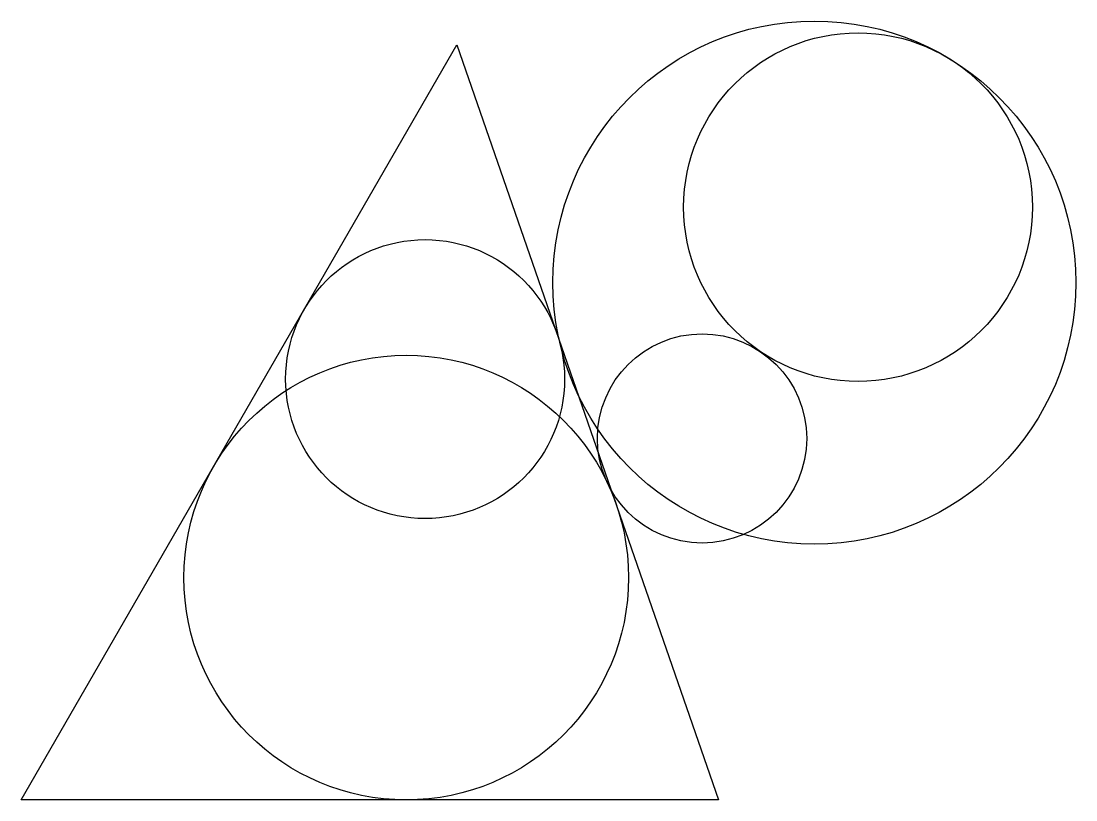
# Model space of a CAD drawing. Header units: inches. Extents: x 50 to 352, y 50 to 273.
import ezdxf

# ---------------------------------------------------------------- set-up
doc = ezdxf.new("R2010")
doc.units = ezdxf.units.IN
doc.header["$MEASUREMENT"] = 0

msp = doc.modelspace()

# ---------------------------------------------------------------- linework, layer by layer
for p, q in [((50, 50), (175, 266.51)), ((175, 266.51), (250, 50)), ((250, 50), (50, 50))]:
    msp.add_line(p, q)
for centre, radius in [((277.48, 198.36), 75), ((290, 220), 50), ((165.86, 170.68), 40), ((245.28, 153.67), 30), ((160.44, 113.76), 63.76)]:
    msp.add_circle(centre, radius)

doc.saveas('drawing.dxf')
